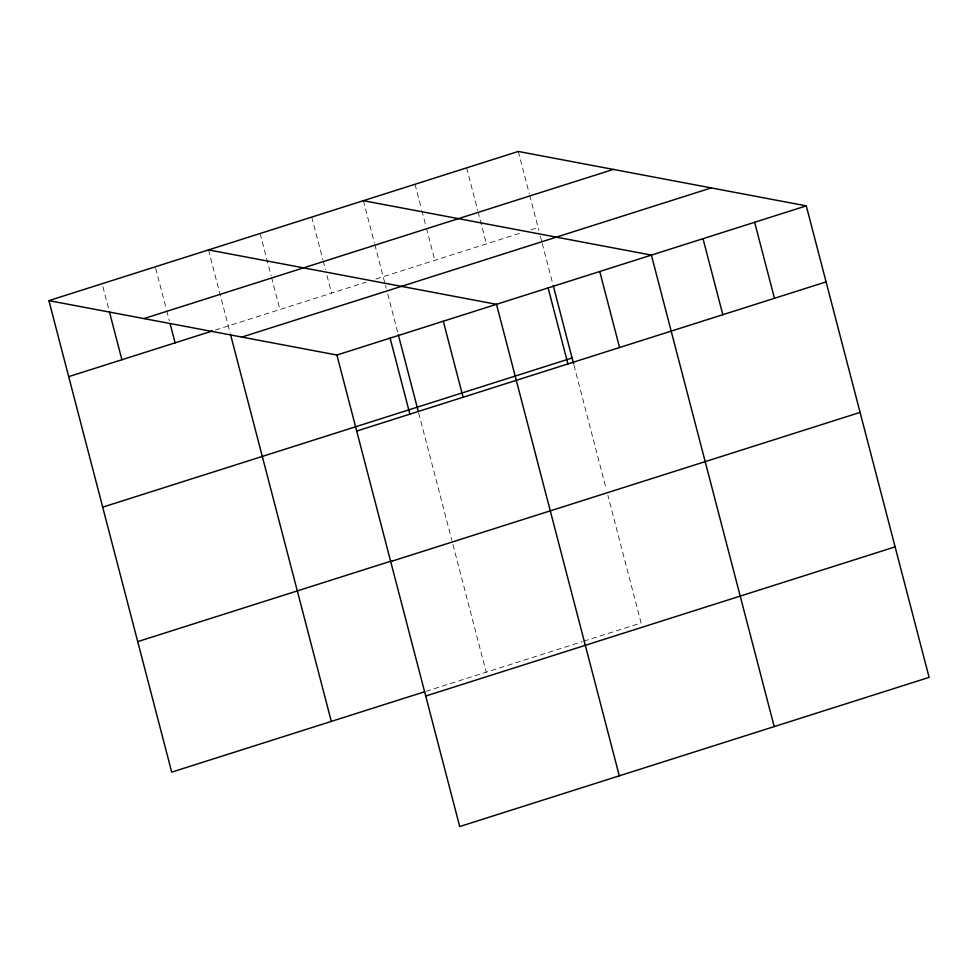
<?xml version="1.0" encoding="UTF-8"?>
<svg xmlns="http://www.w3.org/2000/svg" width="978" height="978" viewBox="0 0 978 978"><rect width="100%" height="100%" fill="white"/><g stroke="black" fill="none" stroke-linecap="round" stroke-linejoin="round"><path stroke-width="0.73" stroke-dasharray="4.89 3.67" d="M215.356 330.038L365.98 282.177M376.017 278.987L522.313 232.495M530.92 229.757L538.083 227.483M425.968 691.324L582.301 641.654M583.732 641.201L641.103 622.962L607.864 495.357M518.279 151.456L529.33 193.852M529.709 195.319L538.841 230.38M540.357 236.187L541.861 241.982M542.24 243.436L552.814 284.036M573.988 365.295L606.348 489.538M466.653 167.874L477.692 210.27M478.071 211.725L486.457 243.889M415.014 184.28L421.494 209.133M421.873 210.588L426.066 226.676M426.445 228.131L434.819 260.295M363.388 200.686L374.427 243.082M374.806 244.537L385.075 283.95M385.454 285.405L386.212 288.302M387.728 294.109L397.924 333.254M418.706 413.058L451.824 540.211M452.961 544.575L486.2 672.192M311.75 217.092L322.801 259.488M323.18 260.955L325.466 269.72M326.982 275.564L331.554 293.107M260.124 233.497L271.163 275.894M271.542 277.361L279.928 309.525M208.485 249.903L230.185 333.18M155.673 268.278L166.333 309.207M166.712 310.674L169.39 320.906M102.861 286.64L108.57 308.571"/><path stroke-width="1.47" d="M48.9 300.625L518.279 151.456L806.288 205.869L929.1 677.375L459.721 826.544L336.897 355.038L48.9 300.625L171.712 772.131L424.538 691.788M143.937 318.584L613.328 169.414M68.704 376.64L212.483 330.955M241.859 337.08L711.238 187.923M336.897 355.038L806.288 205.869M102.702 507.154L572.081 357.985M356.701 431.053L826.08 281.896M137.727 641.617L391.97 560.822M390.699 561.568L860.078 412.41M425.723 696.03L895.102 546.873M363.388 200.686L651.385 255.099L774.209 726.605M208.485 249.903L496.494 304.317L619.306 775.823M754.649 222.287L774.454 298.302M703.023 238.693L722.815 314.708M599.759 271.505L619.551 347.532M553.193 285.49L573.609 363.84M548.12 287.911L567.925 363.938M443.291 321.224L463.095 397.251M398.303 334.708L418.327 411.604M390.1 338.131L409.892 414.146M230.563 334.623L331.31 721.409M170.148 323.828L175.099 342.838M109.328 311.493L121.895 359.733"/></g></svg>
